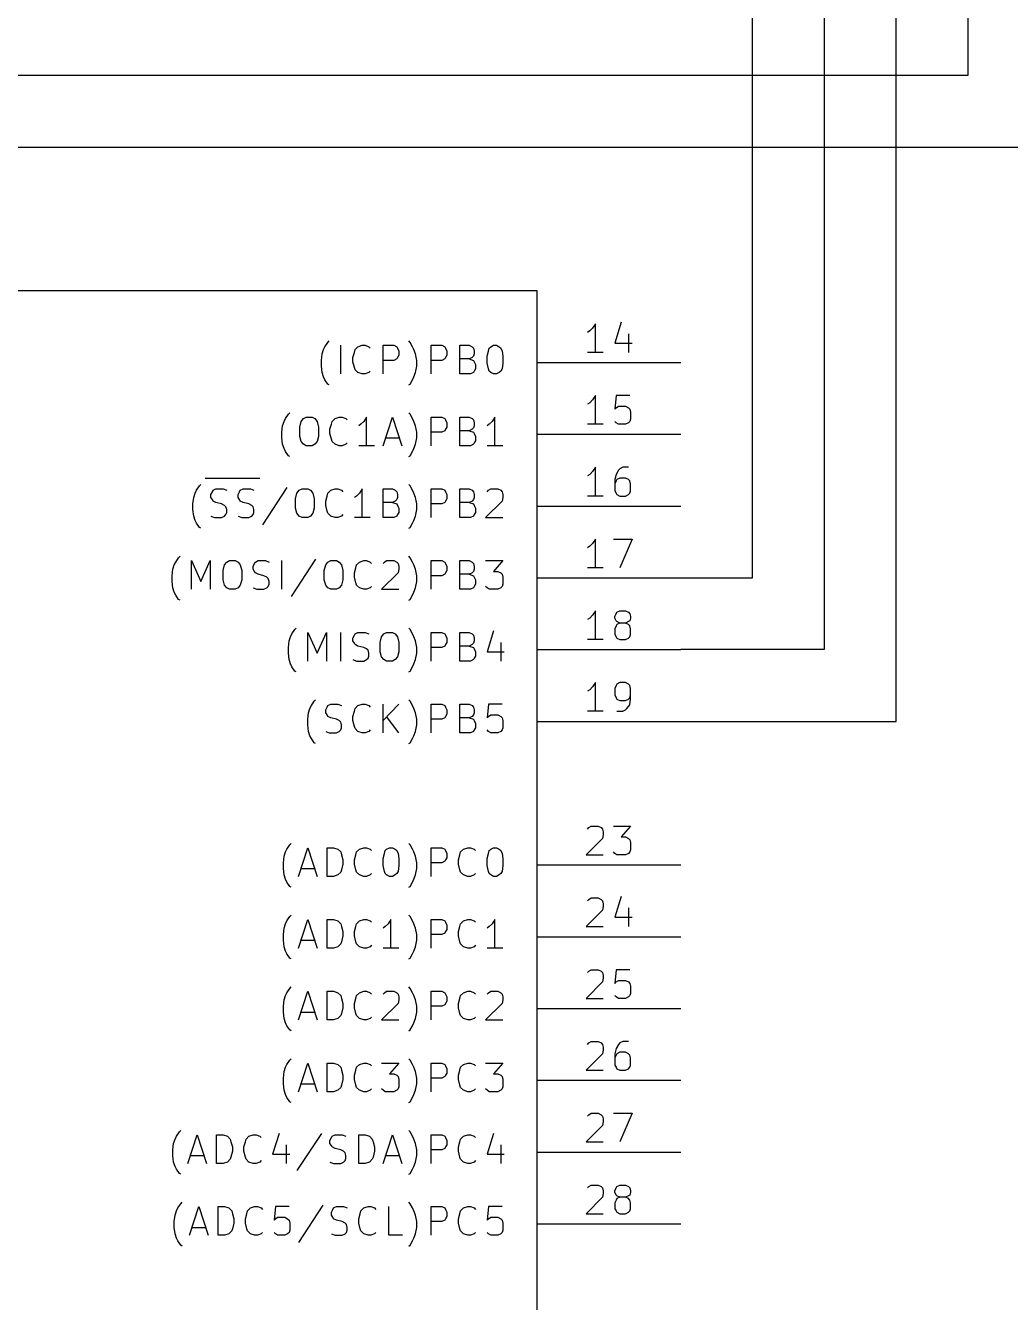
# Model space of a CAD drawing. Extents: x 4000 to 113000, y 4000 to 78670.
# Drawn here: x 26866 to 40596, y 22574 to 40365 of the extents above; entities that cross this region are included whole.
import ezdxf

# ---------------------------------------------------------------- set-up
doc = ezdxf.new("R2010")
doc.units = 0
for name, color, linetype in [('CYAN', 4, 'CONTINUOUS'), ('GREEN', 3, 'CONTINUOUS'), ('LIGHTYELLOW', 24, 'CONTINUOUS'), ('RED', 5, 'CONTINUOUS')]:
    doc.layers.add(name, color=color, linetype=linetype)

msp = doc.modelspace()

# ---------------------------------------------------------------- linework, layer by layer
at = {"layer": 'CYAN'}
for p, q in [((31040, 35890), (31080, 35950)), ((31080, 35950), (31100, 35970)), ((32230, 35950), (32210, 35970)), ((32260, 35890), (32230, 35950)), ((30990, 35700), (31000, 35790)), ((31000, 35790), (31020, 35850)), ((31020, 35850), (31040, 35890)), ((31260, 35510), (31260, 35910)), ((31430, 35740), (31450, 35810)), ((31450, 35810), (31460, 35850)), ((31460, 35850), (31500, 35890)), ((31500, 35890), (31560, 35910)), ((31560, 35910), (31600, 35910)), ((31600, 35910), (31650, 35890)), ((31650, 35890), (31670, 35870)), ((31850, 35510), (31850, 35910)), ((31850, 35910), (32000, 35910)), ((32000, 35910), (32040, 35890)), ((32040, 35890), (32050, 35870)), ((32050, 35870), (32070, 35830)), ((32070, 35770), (32050, 35740)), ((32070, 35830), (32070, 35770)), ((32280, 35850), (32260, 35890)), ((32300, 35790), (32280, 35850)), ((32320, 35700), (32300, 35790)), ((32520, 35510), (32520, 35910)), ((32520, 35910), (32670, 35910)), ((32670, 35910), (32710, 35890)), ((32710, 35890), (32720, 35870)), ((32720, 35870), (32740, 35830)), ((32740, 35770), (32720, 35740)), ((32740, 35830), (32740, 35770)), ((32920, 35510), (32920, 35910)), ((32920, 35910), (33050, 35910)), ((33050, 35910), (33090, 35890)), ((33090, 35890), (33110, 35870)), ((33110, 35870), (33120, 35830)), ((33120, 35790), (33110, 35760)), ((33120, 35830), (33120, 35790)), ((33300, 35760), (33320, 35830)), ((33320, 35830), (33330, 35870)), ((33330, 35870), (33350, 35890)), ((33350, 35890), (33390, 35910)), ((33390, 35910), (33430, 35910)), ((33430, 35910), (33470, 35890)), ((33470, 35890), (33490, 35870)), ((33490, 35870), (33510, 35830)), ((33510, 35830), (33520, 35760)), ((30990, 35620), (30990, 35700)), ((31000, 35530), (30990, 35620)), ((31430, 35680), (31430, 35740)), ((31450, 35600), (31430, 35680)), ((31460, 35570), (31450, 35600)), ((32000, 35700), (31850, 35700)), ((32040, 35720), (32000, 35700)), ((32050, 35740), (32040, 35720)), ((32300, 35530), (32320, 35620)), ((32320, 35620), (32320, 35700)), ((32670, 35700), (32520, 35700)), ((32710, 35720), (32670, 35700)), ((32720, 35740), (32710, 35720)), ((33050, 35720), (32920, 35720)), ((33090, 35740), (33050, 35720)), ((33050, 35720), (33110, 35700)), ((33110, 35760), (33090, 35740)), ((33110, 35700), (33120, 35680)), ((33120, 35680), (33140, 35640)), ((33140, 35640), (33140, 35580)), ((33300, 35660), (33300, 35760)), ((33320, 35580), (33300, 35660)), ((33520, 35660), (33510, 35580)), ((33520, 35760), (33520, 35660)), ((31020, 35470), (31000, 35530)), ((31040, 35430), (31020, 35470)), ((31080, 35370), (31040, 35430)), ((31500, 35530), (31460, 35570)), ((31560, 35510), (31500, 35530)), ((31600, 35510), (31560, 35510)), ((31650, 35530), (31600, 35510)), ((31670, 35550), (31650, 35530)), ((32230, 35370), (32260, 35430)), ((32260, 35430), (32280, 35470)), ((32280, 35470), (32300, 35530)), ((33070, 35510), (32920, 35510)), ((33110, 35530), (33070, 35510)), ((33120, 35550), (33110, 35530)), ((33140, 35580), (33120, 35550)), ((33330, 35550), (33320, 35580)), ((33350, 35530), (33330, 35550)), ((33390, 35510), (33350, 35530)), ((33430, 35510), (33390, 35510)), ((33470, 35530), (33430, 35510)), ((33490, 35550), (33470, 35530)), ((33510, 35580), (33490, 35550)), ((31100, 35360), (31080, 35370)), ((32210, 35360), (32230, 35370)), ((30470, 34850), (30490, 34890)), ((30490, 34890), (30530, 34950)), ((30530, 34950), (30550, 34970)), ((30710, 34850), (30740, 34890)), ((30740, 34890), (30780, 34910)), ((30780, 34910), (30860, 34910)), ((30860, 34910), (30900, 34890)), ((30900, 34890), (30930, 34850)), ((31140, 34850), (31180, 34890)), ((31180, 34890), (31240, 34910)), ((31240, 34910), (31280, 34910)), ((31280, 34910), (31330, 34890)), ((31330, 34890), (31350, 34870)), ((31620, 34910), (31580, 34850)), ((31620, 34510), (31620, 34910)), ((31850, 34510), (31980, 34910)), ((31980, 34910), (32110, 34510)), ((32230, 34950), (32210, 34970)), ((32260, 34890), (32230, 34950)), ((32280, 34850), (32260, 34890)), ((32520, 34510), (32520, 34910)), ((32520, 34910), (32670, 34910)), ((32670, 34910), (32710, 34890)), ((32710, 34890), (32720, 34870)), ((32920, 34510), (32920, 34910)), ((32920, 34910), (33050, 34910)), ((33050, 34910), (33090, 34890)), ((33090, 34890), (33110, 34870)), ((33410, 34910), (33370, 34850)), ((33410, 34510), (33410, 34910)), ((30440, 34700), (30450, 34790)), ((30440, 34620), (30440, 34700)), ((30450, 34790), (30470, 34850)), ((30690, 34770), (30710, 34850)), ((30690, 34640), (30690, 34770)), ((30930, 34850), (30950, 34770)), ((30950, 34770), (30950, 34640)), ((31110, 34740), (31130, 34810)), ((31110, 34680), (31110, 34740)), ((31130, 34810), (31140, 34850)), ((31540, 34810), (31510, 34790)), ((31580, 34850), (31540, 34810)), ((32300, 34790), (32280, 34850)), ((32320, 34700), (32300, 34790)), ((32320, 34620), (32320, 34700)), ((32670, 34700), (32520, 34700)), ((32710, 34720), (32670, 34700)), ((32720, 34740), (32710, 34720)), ((32720, 34870), (32740, 34830)), ((32740, 34770), (32720, 34740)), ((32740, 34830), (32740, 34770)), ((33050, 34720), (32920, 34720)), ((33090, 34740), (33050, 34720)), ((33050, 34720), (33110, 34700)), ((33110, 34760), (33090, 34740)), ((33110, 34870), (33120, 34830)), ((33120, 34790), (33110, 34760)), ((33110, 34700), (33120, 34680)), ((33120, 34830), (33120, 34790)), ((33330, 34810), (33300, 34790)), ((33370, 34850), (33330, 34810)), ((30450, 34530), (30440, 34620)), ((30470, 34470), (30450, 34530)), ((30710, 34570), (30690, 34640)), ((30740, 34530), (30710, 34570)), ((30780, 34510), (30740, 34530)), ((30900, 34530), (30860, 34510)), ((30930, 34570), (30900, 34530)), ((30950, 34640), (30930, 34570)), ((31130, 34600), (31110, 34680)), ((31140, 34570), (31130, 34600)), ((31180, 34530), (31140, 34570)), ((31240, 34510), (31180, 34530)), ((31330, 34530), (31280, 34510)), ((31350, 34550), (31330, 34530)), ((31890, 34620), (32080, 34620)), ((32280, 34470), (32300, 34530)), ((32300, 34530), (32320, 34620)), ((33110, 34530), (33070, 34510)), ((33120, 34550), (33110, 34530)), ((33120, 34680), (33140, 34640)), ((33140, 34580), (33120, 34550)), ((33140, 34640), (33140, 34580)), ((30490, 34430), (30470, 34470)), ((30530, 34370), (30490, 34430)), ((30550, 34360), (30530, 34370)), ((30860, 34510), (30780, 34510)), ((31280, 34510), (31240, 34510)), ((31730, 34510), (31510, 34510)), ((32210, 34360), (32230, 34370)), ((32230, 34370), (32260, 34430)), ((32260, 34430), (32280, 34470)), ((33070, 34510), (32920, 34510)), ((33520, 34510), (33300, 34510)), ((29370, 34060), (30130, 34060)), ((29210, 33790), (29230, 33850)), ((29230, 33850), (29250, 33890)), ((29250, 33890), (29290, 33950)), ((29290, 33950), (29310, 33970)), ((29450, 33830), (29470, 33870)), ((29450, 33790), (29450, 33830)), ((29470, 33870), (29480, 33890)), ((29480, 33890), (29520, 33910)), ((29520, 33910), (29620, 33910)), ((29620, 33910), (29670, 33890)), ((29830, 33830), (29850, 33870)), ((29830, 33790), (29830, 33830)), ((29850, 33870), (29860, 33890)), ((29860, 33890), (29900, 33910)), ((29900, 33910), (30000, 33910)), ((30000, 33910), (30050, 33890)), ((30510, 33930), (30170, 33410)), ((30630, 33770), (30650, 33850)), ((30650, 33850), (30680, 33890)), ((30680, 33890), (30720, 33910)), ((30720, 33910), (30800, 33910)), ((30800, 33910), (30840, 33890)), ((30840, 33890), (30870, 33850)), ((30870, 33850), (30890, 33770)), ((31050, 33740), (31070, 33810)), ((31070, 33810), (31080, 33850)), ((31080, 33850), (31120, 33890)), ((31120, 33890), (31180, 33910)), ((31180, 33910), (31220, 33910)), ((31220, 33910), (31270, 33890)), ((31270, 33890), (31290, 33870)), ((31480, 33810), (31450, 33790)), ((31520, 33850), (31480, 33810)), ((31560, 33910), (31520, 33850)), ((31560, 33510), (31560, 33910)), ((31850, 33510), (31850, 33910)), ((31850, 33910), (31980, 33910)), ((31980, 33910), (32020, 33890)), ((32020, 33890), (32040, 33870)), ((32040, 33870), (32050, 33830)), ((32050, 33830), (32050, 33790)), ((32230, 33950), (32210, 33970)), ((32260, 33890), (32230, 33950)), ((32280, 33850), (32260, 33890)), ((32300, 33790), (32280, 33850)), ((32520, 33510), (32520, 33910)), ((32520, 33910), (32670, 33910)), ((32670, 33910), (32710, 33890)), ((32710, 33890), (32720, 33870)), ((32720, 33870), (32740, 33830)), ((32740, 33830), (32740, 33770)), ((32920, 33510), (32920, 33910)), ((32920, 33910), (33050, 33910)), ((33050, 33910), (33090, 33890)), ((33090, 33890), (33110, 33870)), ((33110, 33870), (33120, 33830)), ((33120, 33830), (33120, 33790)), ((33300, 33870), (33320, 33890)), ((33320, 33890), (33350, 33910)), ((33350, 33910), (33450, 33910)), ((33450, 33910), (33490, 33890)), ((33490, 33890), (33510, 33870)), ((33510, 33870), (33520, 33830)), ((33520, 33830), (33520, 33790)), ((29200, 33700), (29210, 33790)), ((29200, 33620), (29200, 33700)), ((29470, 33760), (29450, 33790)), ((29480, 33740), (29470, 33760)), ((29520, 33720), (29480, 33740)), ((29600, 33700), (29520, 33720)), ((29640, 33680), (29600, 33700)), ((29660, 33660), (29640, 33680)), ((29670, 33620), (29660, 33660)), ((29850, 33760), (29830, 33790)), ((29860, 33740), (29850, 33760)), ((29900, 33720), (29860, 33740)), ((29980, 33700), (29900, 33720)), ((30020, 33680), (29980, 33700)), ((30040, 33660), (30020, 33680)), ((30050, 33620), (30040, 33660)), ((30630, 33640), (30630, 33770)), ((30650, 33570), (30630, 33640)), ((30890, 33640), (30870, 33570)), ((30890, 33770), (30890, 33640)), ((31050, 33680), (31050, 33740)), ((31070, 33600), (31050, 33680)), ((31980, 33720), (31850, 33720)), ((32020, 33740), (31980, 33720)), ((31980, 33720), (32040, 33700)), ((32040, 33760), (32020, 33740)), ((32050, 33790), (32040, 33760)), ((32040, 33700), (32050, 33680)), ((32050, 33680), (32070, 33640)), ((32070, 33640), (32070, 33580)), ((32320, 33700), (32300, 33790)), ((32320, 33620), (32320, 33700)), ((32670, 33700), (32520, 33700)), ((32710, 33720), (32670, 33700)), ((32720, 33740), (32710, 33720)), ((32740, 33770), (32720, 33740)), ((33050, 33720), (32920, 33720)), ((33090, 33740), (33050, 33720)), ((33050, 33720), (33110, 33700)), ((33110, 33760), (33090, 33740)), ((33120, 33790), (33110, 33760)), ((33110, 33700), (33120, 33680)), ((33120, 33680), (33140, 33640)), ((33140, 33640), (33140, 33580)), ((33510, 33740), (33280, 33510)), ((33520, 33790), (33510, 33740)), ((29210, 33530), (29200, 33620)), ((29230, 33470), (29210, 33530)), ((29250, 33430), (29230, 33470)), ((29450, 33530), (29500, 33510)), ((29500, 33510), (29600, 33510)), ((29600, 33510), (29640, 33530)), ((29640, 33530), (29660, 33550)), ((29660, 33550), (29670, 33580)), ((29670, 33580), (29670, 33620)), ((29830, 33530), (29880, 33510)), ((29880, 33510), (29980, 33510)), ((29980, 33510), (30020, 33530)), ((30020, 33530), (30040, 33550)), ((30040, 33550), (30050, 33580)), ((30050, 33580), (30050, 33620)), ((30680, 33530), (30650, 33570)), ((30720, 33510), (30680, 33530)), ((30800, 33510), (30720, 33510)), ((30840, 33530), (30800, 33510)), ((30870, 33570), (30840, 33530)), ((31080, 33570), (31070, 33600)), ((31120, 33530), (31080, 33570)), ((31180, 33510), (31120, 33530)), ((31220, 33510), (31180, 33510)), ((31270, 33530), (31220, 33510)), ((31290, 33550), (31270, 33530)), ((31670, 33510), (31450, 33510)), ((32000, 33510), (31850, 33510)), ((32040, 33530), (32000, 33510)), ((32050, 33550), (32040, 33530)), ((32070, 33580), (32050, 33550)), ((32260, 33430), (32280, 33470)), ((32280, 33470), (32300, 33530)), ((32300, 33530), (32320, 33620)), ((33070, 33510), (32920, 33510)), ((33110, 33530), (33070, 33510)), ((33120, 33550), (33110, 33530)), ((33140, 33580), (33120, 33550)), ((33280, 33510), (33520, 33510)), ((29290, 33370), (29250, 33430)), ((29310, 33360), (29290, 33370)), ((32210, 33360), (32230, 33370)), ((32230, 33370), (32260, 33430)), ((28960, 32890), (29000, 32950)), ((29000, 32950), (29020, 32970)), ((30910, 32930), (30570, 32410)), ((32230, 32950), (32210, 32970)), ((32260, 32890), (32230, 32950)), ((28910, 32700), (28920, 32790)), ((28920, 32790), (28940, 32850)), ((28940, 32850), (28960, 32890)), ((29180, 32510), (29180, 32910)), ((29180, 32910), (29310, 32620)), ((29310, 32620), (29440, 32910)), ((29440, 32910), (29440, 32510)), ((29620, 32770), (29640, 32850)), ((29620, 32640), (29620, 32770)), ((29640, 32850), (29670, 32890)), ((29670, 32890), (29710, 32910)), ((29710, 32910), (29790, 32910)), ((29790, 32910), (29830, 32890)), ((29830, 32890), (29860, 32850)), ((29860, 32850), (29880, 32770)), ((29880, 32770), (29880, 32640)), ((30040, 32830), (30060, 32870)), ((30040, 32790), (30040, 32830)), ((30060, 32760), (30040, 32790)), ((30060, 32870), (30070, 32890)), ((30070, 32740), (30060, 32760)), ((30070, 32890), (30110, 32910)), ((30110, 32720), (30070, 32740)), ((30110, 32910), (30210, 32910)), ((30210, 32910), (30260, 32890)), ((30440, 32510), (30440, 32910)), ((31030, 32770), (31050, 32850)), ((31030, 32640), (31030, 32770)), ((31050, 32850), (31080, 32890)), ((31080, 32890), (31120, 32910)), ((31120, 32910), (31200, 32910)), ((31200, 32910), (31240, 32890)), ((31240, 32890), (31270, 32850)), ((31270, 32850), (31290, 32770)), ((31290, 32770), (31290, 32640)), ((31450, 32740), (31470, 32810)), ((31450, 32680), (31450, 32740)), ((31470, 32810), (31480, 32850)), ((31480, 32850), (31520, 32890)), ((31520, 32890), (31580, 32910)), ((31580, 32910), (31620, 32910)), ((31620, 32910), (31670, 32890)), ((31670, 32890), (31690, 32870)), ((32060, 32740), (31830, 32510)), ((31850, 32870), (31870, 32890)), ((31870, 32890), (31900, 32910)), ((31900, 32910), (32000, 32910)), ((32000, 32910), (32040, 32890)), ((32040, 32890), (32060, 32870)), ((32060, 32870), (32070, 32830)), ((32070, 32790), (32060, 32740)), ((32070, 32830), (32070, 32790)), ((32280, 32850), (32260, 32890)), ((32300, 32790), (32280, 32850)), ((32320, 32700), (32300, 32790)), ((32520, 32510), (32520, 32910)), ((32520, 32910), (32670, 32910)), ((32670, 32910), (32710, 32890)), ((32710, 32890), (32720, 32870)), ((32720, 32740), (32710, 32720)), ((32720, 32870), (32740, 32830)), ((32740, 32770), (32720, 32740)), ((32740, 32830), (32740, 32770)), ((32920, 32510), (32920, 32910)), ((32920, 32910), (33050, 32910)), ((33050, 32910), (33090, 32890)), ((33090, 32740), (33050, 32720)), ((33090, 32890), (33110, 32870)), ((33110, 32760), (33090, 32740)), ((33110, 32870), (33120, 32830)), ((33120, 32790), (33110, 32760)), ((33120, 32830), (33120, 32790)), ((33280, 32910), (33520, 32910)), ((33520, 32910), (33390, 32760)), ((33390, 32760), (33450, 32760)), ((33450, 32760), (33490, 32740)), ((33490, 32740), (33510, 32720)), ((28910, 32620), (28910, 32700)), ((28920, 32530), (28910, 32620)), ((29640, 32570), (29620, 32640)), ((29670, 32530), (29640, 32570)), ((29860, 32570), (29830, 32530)), ((29880, 32640), (29860, 32570)), ((30190, 32700), (30110, 32720)), ((30230, 32680), (30190, 32700)), ((30250, 32660), (30230, 32680)), ((30260, 32620), (30250, 32660)), ((30250, 32550), (30260, 32580)), ((30260, 32580), (30260, 32620)), ((31050, 32570), (31030, 32640)), ((31080, 32530), (31050, 32570)), ((31270, 32570), (31240, 32530)), ((31290, 32640), (31270, 32570)), ((31470, 32600), (31450, 32680)), ((31480, 32570), (31470, 32600)), ((31520, 32530), (31480, 32570)), ((32300, 32530), (32320, 32620)), ((32320, 32620), (32320, 32700)), ((32670, 32700), (32520, 32700)), ((32710, 32720), (32670, 32700)), ((33050, 32720), (32920, 32720)), ((33050, 32720), (33110, 32700)), ((33110, 32700), (33120, 32680)), ((33120, 32680), (33140, 32640)), ((33140, 32580), (33120, 32550)), ((33140, 32640), (33140, 32580)), ((33510, 32720), (33520, 32680)), ((33520, 32580), (33510, 32550)), ((33520, 32680), (33520, 32580)), ((28940, 32470), (28920, 32530)), ((28960, 32430), (28940, 32470)), ((29000, 32370), (28960, 32430)), ((29710, 32510), (29670, 32530)), ((29790, 32510), (29710, 32510)), ((29830, 32530), (29790, 32510)), ((30040, 32530), (30090, 32510)), ((30090, 32510), (30190, 32510)), ((30190, 32510), (30230, 32530)), ((30230, 32530), (30250, 32550)), ((31120, 32510), (31080, 32530)), ((31200, 32510), (31120, 32510)), ((31240, 32530), (31200, 32510)), ((31580, 32510), (31520, 32530)), ((31620, 32510), (31580, 32510)), ((31670, 32530), (31620, 32510)), ((31690, 32550), (31670, 32530)), ((31830, 32510), (32070, 32510)), ((32230, 32370), (32260, 32430)), ((32260, 32430), (32280, 32470)), ((32280, 32470), (32300, 32530)), ((33070, 32510), (32920, 32510)), ((33110, 32530), (33070, 32510)), ((33120, 32550), (33110, 32530)), ((33300, 32530), (33280, 32550)), ((33330, 32510), (33300, 32530)), ((33450, 32510), (33330, 32510)), ((33490, 32530), (33450, 32510)), ((33510, 32550), (33490, 32530)), ((29020, 32360), (29000, 32370)), ((32210, 32360), (32230, 32370)), ((30540, 31790), (30560, 31850)), ((30560, 31850), (30580, 31890)), ((30580, 31890), (30620, 31950)), ((30620, 31950), (30640, 31970)), ((30800, 31510), (30800, 31910)), ((30800, 31910), (30930, 31620)), ((30930, 31620), (31060, 31910)), ((31060, 31910), (31060, 31510)), ((31260, 31510), (31260, 31910)), ((31430, 31830), (31450, 31870)), ((31450, 31870), (31460, 31890)), ((31460, 31890), (31500, 31910)), ((31500, 31910), (31600, 31910)), ((31600, 31910), (31650, 31890)), ((31810, 31770), (31830, 31850)), ((31830, 31850), (31860, 31890)), ((31860, 31890), (31900, 31910)), ((31900, 31910), (31980, 31910)), ((31980, 31910), (32020, 31890)), ((32020, 31890), (32050, 31850)), ((32050, 31850), (32070, 31770)), ((32230, 31950), (32210, 31970)), ((32260, 31890), (32230, 31950)), ((32280, 31850), (32260, 31890)), ((32300, 31790), (32280, 31850)), ((32520, 31510), (32520, 31910)), ((32520, 31910), (32670, 31910)), ((32670, 31910), (32710, 31890)), ((32710, 31890), (32720, 31870)), ((32720, 31870), (32740, 31830)), ((32920, 31510), (32920, 31910)), ((32920, 31910), (33050, 31910)), ((33050, 31910), (33090, 31890)), ((33090, 31890), (33110, 31870)), ((33110, 31870), (33120, 31830)), ((33390, 31930), (33300, 31640)), ((30530, 31700), (30540, 31790)), ((30530, 31620), (30530, 31700)), ((31430, 31790), (31430, 31830)), ((31450, 31760), (31430, 31790)), ((31460, 31740), (31450, 31760)), ((31500, 31720), (31460, 31740)), ((31580, 31700), (31500, 31720)), ((31620, 31680), (31580, 31700)), ((31640, 31660), (31620, 31680)), ((31810, 31640), (31810, 31770)), ((32070, 31770), (32070, 31640)), ((32320, 31700), (32300, 31790)), ((32320, 31620), (32320, 31700)), ((32670, 31700), (32520, 31700)), ((32710, 31720), (32670, 31700)), ((32720, 31740), (32710, 31720)), ((32740, 31770), (32720, 31740)), ((32740, 31830), (32740, 31770)), ((33050, 31720), (32920, 31720)), ((33090, 31740), (33050, 31720)), ((33050, 31720), (33110, 31700)), ((33110, 31760), (33090, 31740)), ((33120, 31790), (33110, 31760)), ((33110, 31700), (33120, 31680)), ((33120, 31830), (33120, 31790)), ((33120, 31680), (33140, 31640)), ((33490, 31770), (33490, 31510)), ((30540, 31530), (30530, 31620)), ((30560, 31470), (30540, 31530)), ((31430, 31530), (31480, 31510)), ((31480, 31510), (31580, 31510)), ((31580, 31510), (31620, 31530)), ((31620, 31530), (31640, 31550)), ((31650, 31620), (31640, 31660)), ((31640, 31550), (31650, 31580)), ((31650, 31580), (31650, 31620)), ((31830, 31570), (31810, 31640)), ((31860, 31530), (31830, 31570)), ((31900, 31510), (31860, 31530)), ((31980, 31510), (31900, 31510)), ((32020, 31530), (31980, 31510)), ((32050, 31570), (32020, 31530)), ((32070, 31640), (32050, 31570)), ((32280, 31470), (32300, 31530)), ((32300, 31530), (32320, 31620)), ((33070, 31510), (32920, 31510)), ((33110, 31530), (33070, 31510)), ((33120, 31550), (33110, 31530)), ((33140, 31580), (33120, 31550)), ((33140, 31640), (33140, 31580)), ((33300, 31640), (33540, 31640)), ((30580, 31430), (30560, 31470)), ((30620, 31370), (30580, 31430)), ((30640, 31360), (30620, 31370)), ((32210, 31360), (32230, 31370)), ((32230, 31370), (32260, 31430)), ((32260, 31430), (32280, 31470)), ((30890, 30950), (30910, 30970)), ((32230, 30950), (32210, 30970)), ((30800, 30700), (30810, 30790)), ((30810, 30790), (30830, 30850)), ((30830, 30850), (30850, 30890)), ((30850, 30890), (30890, 30950)), ((31050, 30830), (31070, 30870)), ((31050, 30790), (31050, 30830)), ((31070, 30760), (31050, 30790)), ((31070, 30870), (31080, 30890)), ((31080, 30890), (31120, 30910)), ((31120, 30910), (31220, 30910)), ((31220, 30910), (31270, 30890)), ((31430, 30740), (31450, 30810)), ((31450, 30810), (31460, 30850)), ((31460, 30850), (31500, 30890)), ((31500, 30890), (31560, 30910)), ((31560, 30910), (31600, 30910)), ((31600, 30910), (31650, 30890)), ((31650, 30890), (31670, 30870)), ((31850, 30510), (31850, 30910)), ((32070, 30910), (31850, 30680)), ((32260, 30890), (32230, 30950)), ((32280, 30850), (32260, 30890)), ((32300, 30790), (32280, 30850)), ((32320, 30700), (32300, 30790)), ((32520, 30510), (32520, 30910)), ((32520, 30910), (32670, 30910)), ((32670, 30910), (32710, 30890)), ((32710, 30890), (32720, 30870)), ((32720, 30870), (32740, 30830)), ((32740, 30830), (32740, 30770)), ((32920, 30510), (32920, 30910)), ((32920, 30910), (33050, 30910)), ((33050, 30910), (33090, 30890)), ((33090, 30890), (33110, 30870)), ((33110, 30870), (33120, 30830)), ((33120, 30790), (33110, 30760)), ((33120, 30830), (33120, 30790)), ((33320, 30910), (33300, 30720)), ((33510, 30910), (33320, 30910)), ((30800, 30620), (30800, 30700)), ((30810, 30530), (30800, 30620)), ((31080, 30740), (31070, 30760)), ((31120, 30720), (31080, 30740)), ((31200, 30700), (31120, 30720)), ((31240, 30680), (31200, 30700)), ((31260, 30660), (31240, 30680)), ((31270, 30620), (31260, 30660)), ((31270, 30580), (31270, 30620)), ((31430, 30680), (31430, 30740)), ((31450, 30600), (31430, 30680)), ((32070, 30510), (31900, 30740)), ((32300, 30530), (32320, 30620)), ((32320, 30620), (32320, 30700)), ((32670, 30700), (32520, 30700)), ((32710, 30720), (32670, 30700)), ((32720, 30740), (32710, 30720)), ((32740, 30770), (32720, 30740)), ((33050, 30720), (32920, 30720)), ((33090, 30740), (33050, 30720)), ((33050, 30720), (33110, 30700)), ((33110, 30760), (33090, 30740)), ((33110, 30700), (33120, 30680)), ((33120, 30680), (33140, 30640)), ((33140, 30640), (33140, 30580)), ((33300, 30720), (33320, 30740)), ((33320, 30740), (33350, 30760)), ((33350, 30760), (33450, 30760)), ((33450, 30760), (33490, 30740)), ((33490, 30740), (33510, 30720)), ((33510, 30720), (33520, 30680)), ((33520, 30680), (33520, 30580)), ((30830, 30470), (30810, 30530)), ((30850, 30430), (30830, 30470)), ((30890, 30370), (30850, 30430)), ((31050, 30530), (31100, 30510)), ((31100, 30510), (31200, 30510)), ((31200, 30510), (31240, 30530)), ((31240, 30530), (31260, 30550)), ((31260, 30550), (31270, 30580)), ((31460, 30570), (31450, 30600)), ((31500, 30530), (31460, 30570)), ((31560, 30510), (31500, 30530)), ((31600, 30510), (31560, 30510)), ((31650, 30530), (31600, 30510)), ((31670, 30550), (31650, 30530)), ((32230, 30370), (32260, 30430)), ((32260, 30430), (32280, 30470)), ((32280, 30470), (32300, 30530)), ((33070, 30510), (32920, 30510)), ((33110, 30530), (33070, 30510)), ((33120, 30550), (33110, 30530)), ((33140, 30580), (33120, 30550)), ((33320, 30530), (33300, 30550)), ((33350, 30510), (33320, 30530)), ((33450, 30510), (33350, 30510)), ((33490, 30530), (33450, 30510)), ((33510, 30550), (33490, 30530)), ((33520, 30580), (33510, 30550)), ((30910, 30360), (30890, 30370)), ((32210, 30360), (32230, 30370)), ((30470, 28790), (30490, 28850)), ((30490, 28850), (30510, 28890)), ((30510, 28890), (30550, 28950)), ((30550, 28950), (30570, 28970)), ((30670, 28510), (30800, 28910)), ((30800, 28910), (30930, 28510)), ((31070, 28510), (31070, 28910)), ((31070, 28910), (31160, 28910)), ((31160, 28910), (31220, 28890)), ((31220, 28890), (31260, 28850)), ((31260, 28850), (31270, 28810)), ((31470, 28810), (31480, 28850)), ((31480, 28850), (31520, 28890)), ((31520, 28890), (31580, 28910)), ((31580, 28910), (31620, 28910)), ((31620, 28910), (31670, 28890)), ((31670, 28890), (31690, 28870)), ((31850, 28760), (31870, 28830)), ((31870, 28830), (31880, 28870)), ((31880, 28870), (31900, 28890)), ((31900, 28890), (31940, 28910)), ((31940, 28910), (31980, 28910)), ((31980, 28910), (32020, 28890)), ((32020, 28890), (32040, 28870)), ((32040, 28870), (32060, 28830)), ((32060, 28830), (32070, 28760)), ((32230, 28950), (32210, 28970)), ((32260, 28890), (32230, 28950)), ((32280, 28850), (32260, 28890)), ((32300, 28790), (32280, 28850)), ((32520, 28510), (32520, 28910)), ((32520, 28910), (32670, 28910)), ((32670, 28910), (32710, 28890)), ((32710, 28890), (32720, 28870)), ((32720, 28870), (32740, 28830)), ((32740, 28830), (32740, 28770)), ((32920, 28810), (32930, 28850)), ((32930, 28850), (32970, 28890)), ((32970, 28890), (33030, 28910)), ((33030, 28910), (33070, 28910)), ((33070, 28910), (33120, 28890)), ((33120, 28890), (33140, 28870)), ((33300, 28760), (33320, 28830)), ((33320, 28830), (33330, 28870)), ((33330, 28870), (33350, 28890)), ((33350, 28890), (33390, 28910)), ((33390, 28910), (33430, 28910)), ((33430, 28910), (33470, 28890)), ((33470, 28890), (33490, 28870)), ((33490, 28870), (33510, 28830)), ((33510, 28830), (33520, 28760)), ((30460, 28700), (30470, 28790)), ((30460, 28620), (30460, 28700)), ((31270, 28810), (31290, 28740)), ((31290, 28680), (31270, 28600)), ((31290, 28740), (31290, 28680)), ((31450, 28740), (31470, 28810)), ((31450, 28680), (31450, 28740)), ((31470, 28600), (31450, 28680)), ((31850, 28660), (31850, 28760)), ((31870, 28580), (31850, 28660)), ((32070, 28660), (32060, 28580)), ((32070, 28760), (32070, 28660)), ((32320, 28700), (32300, 28790)), ((32320, 28620), (32320, 28700)), ((32670, 28700), (32520, 28700)), ((32710, 28720), (32670, 28700)), ((32720, 28740), (32710, 28720)), ((32740, 28770), (32720, 28740)), ((32900, 28740), (32920, 28810)), ((32900, 28680), (32900, 28740)), ((32920, 28600), (32900, 28680)), ((33300, 28660), (33300, 28760)), ((33320, 28580), (33300, 28660)), ((33520, 28660), (33510, 28580)), ((33520, 28760), (33520, 28660)), ((30470, 28530), (30460, 28620)), ((30490, 28470), (30470, 28530)), ((30510, 28430), (30490, 28470)), ((30710, 28620), (30900, 28620)), ((31160, 28510), (31070, 28510)), ((31220, 28530), (31160, 28510)), ((31260, 28570), (31220, 28530)), ((31270, 28600), (31260, 28570)), ((31480, 28570), (31470, 28600)), ((31520, 28530), (31480, 28570)), ((31580, 28510), (31520, 28530)), ((31620, 28510), (31580, 28510)), ((31670, 28530), (31620, 28510)), ((31690, 28550), (31670, 28530)), ((31880, 28550), (31870, 28580)), ((31900, 28530), (31880, 28550)), ((31940, 28510), (31900, 28530)), ((31980, 28510), (31940, 28510)), ((32020, 28530), (31980, 28510)), ((32040, 28550), (32020, 28530)), ((32060, 28580), (32040, 28550)), ((32260, 28430), (32280, 28470)), ((32280, 28470), (32300, 28530)), ((32300, 28530), (32320, 28620)), ((32930, 28570), (32920, 28600)), ((32970, 28530), (32930, 28570)), ((33030, 28510), (32970, 28530)), ((33070, 28510), (33030, 28510)), ((33120, 28530), (33070, 28510)), ((33140, 28550), (33120, 28530)), ((33330, 28550), (33320, 28580)), ((33350, 28530), (33330, 28550)), ((33390, 28510), (33350, 28530)), ((33430, 28510), (33390, 28510)), ((33470, 28530), (33430, 28510)), ((33490, 28550), (33470, 28530)), ((33510, 28580), (33490, 28550)), ((30550, 28370), (30510, 28430)), ((30570, 28360), (30550, 28370)), ((32210, 28360), (32230, 28370)), ((32230, 28370), (32260, 28430)), ((30510, 27890), (30550, 27950)), ((30550, 27950), (30570, 27970)), ((32230, 27950), (32210, 27970)), ((32260, 27890), (32230, 27950)), ((30460, 27700), (30470, 27790)), ((30470, 27790), (30490, 27850)), ((30490, 27850), (30510, 27890)), ((30670, 27510), (30800, 27910)), ((30800, 27910), (30930, 27510)), ((31070, 27510), (31070, 27910)), ((31070, 27910), (31160, 27910)), ((31160, 27910), (31220, 27890)), ((31220, 27890), (31260, 27850)), ((31260, 27850), (31270, 27810)), ((31270, 27810), (31290, 27740)), ((31450, 27740), (31470, 27810)), ((31470, 27810), (31480, 27850)), ((31480, 27850), (31520, 27890)), ((31520, 27890), (31580, 27910)), ((31580, 27910), (31620, 27910)), ((31620, 27910), (31670, 27890)), ((31670, 27890), (31690, 27870)), ((31880, 27810), (31850, 27790)), ((31920, 27850), (31880, 27810)), ((31960, 27910), (31920, 27850)), ((31960, 27510), (31960, 27910)), ((32280, 27850), (32260, 27890)), ((32300, 27790), (32280, 27850)), ((32320, 27700), (32300, 27790)), ((32520, 27510), (32520, 27910)), ((32520, 27910), (32670, 27910)), ((32670, 27910), (32710, 27890)), ((32710, 27890), (32720, 27870)), ((32720, 27870), (32740, 27830)), ((32740, 27770), (32720, 27740)), ((32740, 27830), (32740, 27770)), ((32900, 27740), (32920, 27810)), ((32920, 27810), (32930, 27850)), ((32930, 27850), (32970, 27890)), ((32970, 27890), (33030, 27910)), ((33030, 27910), (33070, 27910)), ((33070, 27910), (33120, 27890)), ((33120, 27890), (33140, 27870)), ((33330, 27810), (33300, 27790)), ((33370, 27850), (33330, 27810)), ((33410, 27910), (33370, 27850)), ((33410, 27510), (33410, 27910)), ((30460, 27620), (30460, 27700)), ((30470, 27530), (30460, 27620)), ((30710, 27620), (30900, 27620)), ((31270, 27600), (31260, 27570)), ((31290, 27680), (31270, 27600)), ((31290, 27740), (31290, 27680)), ((31450, 27680), (31450, 27740)), ((31470, 27600), (31450, 27680)), ((31480, 27570), (31470, 27600)), ((32300, 27530), (32320, 27620)), ((32320, 27620), (32320, 27700)), ((32670, 27700), (32520, 27700)), ((32710, 27720), (32670, 27700)), ((32720, 27740), (32710, 27720)), ((32900, 27680), (32900, 27740)), ((32920, 27600), (32900, 27680)), ((32930, 27570), (32920, 27600)), ((30490, 27470), (30470, 27530)), ((30510, 27430), (30490, 27470)), ((30550, 27370), (30510, 27430)), ((31160, 27510), (31070, 27510)), ((31220, 27530), (31160, 27510)), ((31260, 27570), (31220, 27530)), ((31520, 27530), (31480, 27570)), ((31580, 27510), (31520, 27530)), ((31620, 27510), (31580, 27510)), ((31670, 27530), (31620, 27510)), ((31690, 27550), (31670, 27530)), ((32070, 27510), (31850, 27510)), ((32230, 27370), (32260, 27430)), ((32260, 27430), (32280, 27470)), ((32280, 27470), (32300, 27530)), ((32970, 27530), (32930, 27570)), ((33030, 27510), (32970, 27530)), ((33070, 27510), (33030, 27510)), ((33120, 27530), (33070, 27510)), ((33140, 27550), (33120, 27530)), ((33520, 27510), (33300, 27510)), ((30570, 27360), (30550, 27370)), ((32210, 27360), (32230, 27370)), ((30490, 26850), (30510, 26890)), ((30510, 26890), (30550, 26950)), ((30550, 26950), (30570, 26970)), ((30670, 26510), (30800, 26910)), ((30800, 26910), (30930, 26510)), ((31070, 26510), (31070, 26910)), ((31070, 26910), (31160, 26910)), ((31160, 26910), (31220, 26890)), ((31220, 26890), (31260, 26850)), ((31480, 26850), (31520, 26890)), ((31520, 26890), (31580, 26910)), ((31580, 26910), (31620, 26910)), ((31620, 26910), (31670, 26890)), ((31670, 26890), (31690, 26870)), ((31850, 26870), (31870, 26890)), ((31870, 26890), (31900, 26910)), ((31900, 26910), (32000, 26910)), ((32000, 26910), (32040, 26890)), ((32040, 26890), (32060, 26870)), ((32060, 26870), (32070, 26830)), ((32230, 26950), (32210, 26970)), ((32260, 26890), (32230, 26950)), ((32280, 26850), (32260, 26890)), ((32520, 26510), (32520, 26910)), ((32520, 26910), (32670, 26910)), ((32670, 26910), (32710, 26890)), ((32710, 26890), (32720, 26870)), ((32720, 26870), (32740, 26830)), ((32930, 26850), (32970, 26890)), ((32970, 26890), (33030, 26910)), ((33030, 26910), (33070, 26910)), ((33070, 26910), (33120, 26890)), ((33120, 26890), (33140, 26870)), ((33300, 26870), (33320, 26890)), ((33320, 26890), (33350, 26910)), ((33350, 26910), (33450, 26910)), ((33450, 26910), (33490, 26890)), ((33490, 26890), (33510, 26870)), ((33510, 26870), (33520, 26830)), ((30460, 26700), (30470, 26790)), ((30460, 26620), (30460, 26700)), ((30470, 26790), (30490, 26850)), ((31260, 26850), (31270, 26810)), ((31270, 26810), (31290, 26740)), ((31290, 26740), (31290, 26680)), ((31450, 26740), (31470, 26810)), ((31450, 26680), (31450, 26740)), ((31470, 26810), (31480, 26850)), ((32060, 26740), (31830, 26510)), ((32070, 26790), (32060, 26740)), ((32070, 26830), (32070, 26790)), ((32300, 26790), (32280, 26850)), ((32320, 26700), (32300, 26790)), ((32320, 26620), (32320, 26700)), ((32670, 26700), (32520, 26700)), ((32710, 26720), (32670, 26700)), ((32720, 26740), (32710, 26720)), ((32740, 26770), (32720, 26740)), ((32740, 26830), (32740, 26770)), ((32900, 26740), (32920, 26810)), ((32900, 26680), (32900, 26740)), ((32920, 26810), (32930, 26850)), ((33510, 26740), (33280, 26510)), ((33520, 26790), (33510, 26740)), ((33520, 26830), (33520, 26790)), ((30470, 26530), (30460, 26620)), ((30490, 26470), (30470, 26530)), ((30710, 26620), (30900, 26620)), ((31160, 26510), (31070, 26510)), ((31220, 26530), (31160, 26510)), ((31260, 26570), (31220, 26530)), ((31270, 26600), (31260, 26570)), ((31290, 26680), (31270, 26600)), ((31470, 26600), (31450, 26680)), ((31480, 26570), (31470, 26600)), ((31520, 26530), (31480, 26570)), ((31580, 26510), (31520, 26530)), ((31620, 26510), (31580, 26510)), ((31670, 26530), (31620, 26510)), ((31690, 26550), (31670, 26530)), ((31830, 26510), (32070, 26510)), ((32280, 26470), (32300, 26530)), ((32300, 26530), (32320, 26620)), ((32920, 26600), (32900, 26680)), ((32930, 26570), (32920, 26600)), ((32970, 26530), (32930, 26570)), ((33030, 26510), (32970, 26530)), ((33070, 26510), (33030, 26510)), ((33120, 26530), (33070, 26510)), ((33140, 26550), (33120, 26530)), ((33280, 26510), (33520, 26510)), ((30510, 26430), (30490, 26470)), ((30550, 26370), (30510, 26430)), ((30570, 26360), (30550, 26370)), ((32210, 26360), (32230, 26370)), ((32230, 26370), (32260, 26430)), ((32260, 26430), (32280, 26470)), ((30470, 25790), (30490, 25850)), ((30490, 25850), (30510, 25890)), ((30510, 25890), (30550, 25950)), ((30550, 25950), (30570, 25970)), ((30670, 25510), (30800, 25910)), ((30800, 25910), (30930, 25510)), ((31070, 25510), (31070, 25910)), ((31070, 25910), (31160, 25910)), ((31160, 25910), (31220, 25890)), ((31220, 25890), (31260, 25850)), ((31260, 25850), (31270, 25810)), ((31270, 25810), (31290, 25740)), ((31450, 25740), (31470, 25810)), ((31470, 25810), (31480, 25850)), ((31480, 25850), (31520, 25890)), ((31520, 25890), (31580, 25910)), ((31580, 25910), (31620, 25910)), ((31620, 25910), (31670, 25890)), ((31670, 25890), (31690, 25870)), ((31830, 25910), (32070, 25910)), ((32070, 25910), (31940, 25760)), ((32230, 25950), (32210, 25970)), ((32260, 25890), (32230, 25950)), ((32280, 25850), (32260, 25890)), ((32300, 25790), (32280, 25850)), ((32520, 25510), (32520, 25910)), ((32520, 25910), (32670, 25910)), ((32670, 25910), (32710, 25890)), ((32710, 25890), (32720, 25870)), ((32720, 25870), (32740, 25830)), ((32740, 25830), (32740, 25770)), ((32900, 25740), (32920, 25810)), ((32920, 25810), (32930, 25850)), ((32930, 25850), (32970, 25890)), ((32970, 25890), (33030, 25910)), ((33030, 25910), (33070, 25910)), ((33070, 25910), (33120, 25890)), ((33120, 25890), (33140, 25870)), ((33280, 25910), (33520, 25910)), ((33520, 25910), (33390, 25760)), ((30460, 25700), (30470, 25790)), ((30460, 25620), (30460, 25700)), ((30470, 25530), (30460, 25620)), ((30710, 25620), (30900, 25620)), ((31290, 25680), (31270, 25600)), ((31290, 25740), (31290, 25680)), ((31450, 25680), (31450, 25740)), ((31470, 25600), (31450, 25680)), ((31940, 25760), (32000, 25760)), ((32000, 25760), (32040, 25740)), ((32040, 25740), (32060, 25720)), ((32060, 25720), (32070, 25680)), ((32070, 25680), (32070, 25580)), ((32320, 25700), (32300, 25790)), ((32300, 25530), (32320, 25620)), ((32320, 25620), (32320, 25700)), ((32670, 25700), (32520, 25700)), ((32710, 25720), (32670, 25700)), ((32720, 25740), (32710, 25720)), ((32740, 25770), (32720, 25740)), ((32900, 25680), (32900, 25740)), ((32920, 25600), (32900, 25680)), ((33390, 25760), (33450, 25760)), ((33450, 25760), (33490, 25740)), ((33490, 25740), (33510, 25720)), ((33510, 25720), (33520, 25680)), ((33520, 25680), (33520, 25580)), ((30490, 25470), (30470, 25530)), ((30510, 25430), (30490, 25470)), ((31160, 25510), (31070, 25510)), ((31220, 25530), (31160, 25510)), ((31260, 25570), (31220, 25530)), ((31270, 25600), (31260, 25570)), ((31480, 25570), (31470, 25600)), ((31520, 25530), (31480, 25570)), ((31580, 25510), (31520, 25530)), ((31620, 25510), (31580, 25510)), ((31670, 25530), (31620, 25510)), ((31690, 25550), (31670, 25530)), ((31850, 25530), (31830, 25550)), ((31880, 25510), (31850, 25530)), ((32000, 25510), (31880, 25510)), ((32040, 25530), (32000, 25510)), ((32060, 25550), (32040, 25530)), ((32070, 25580), (32060, 25550)), ((32260, 25430), (32280, 25470)), ((32280, 25470), (32300, 25530)), ((32930, 25570), (32920, 25600)), ((32970, 25530), (32930, 25570)), ((33030, 25510), (32970, 25530)), ((33070, 25510), (33030, 25510)), ((33120, 25530), (33070, 25510)), ((33140, 25550), (33120, 25530)), ((33300, 25530), (33280, 25550)), ((33330, 25510), (33300, 25530)), ((33450, 25510), (33330, 25510)), ((33490, 25530), (33450, 25510)), ((33510, 25550), (33490, 25530)), ((33520, 25580), (33510, 25550)), ((30550, 25370), (30510, 25430)), ((30570, 25360), (30550, 25370)), ((32210, 25360), (32230, 25370)), ((32230, 25370), (32260, 25430)), ((28970, 24890), (29010, 24950)), ((29010, 24950), (29030, 24970)), ((29130, 24510), (29260, 24910)), ((29260, 24910), (29390, 24510)), ((29530, 24510), (29530, 24910)), ((29530, 24910), (29620, 24910)), ((29620, 24910), (29680, 24890)), ((29980, 24890), (30040, 24910)), ((30040, 24910), (30080, 24910)), ((30080, 24910), (30130, 24890)), ((30400, 24930), (30310, 24640)), ((30990, 24930), (30650, 24410)), ((31140, 24890), (31180, 24910)), ((31180, 24910), (31280, 24910)), ((31280, 24910), (31330, 24890)), ((31510, 24510), (31510, 24910)), ((31510, 24910), (31600, 24910)), ((31600, 24910), (31660, 24890)), ((31850, 24510), (31980, 24910)), ((31980, 24910), (32110, 24510)), ((32230, 24950), (32210, 24970)), ((32260, 24890), (32230, 24950)), ((32520, 24510), (32520, 24910)), ((32520, 24910), (32670, 24910)), ((32670, 24910), (32710, 24890)), ((32970, 24890), (33030, 24910)), ((33030, 24910), (33070, 24910)), ((33070, 24910), (33120, 24890)), ((33390, 24930), (33300, 24640)), ((28920, 24700), (28930, 24790)), ((28930, 24790), (28950, 24850)), ((28950, 24850), (28970, 24890)), ((29680, 24890), (29720, 24850)), ((29720, 24850), (29730, 24810)), ((29730, 24810), (29750, 24740)), ((29750, 24740), (29750, 24680)), ((29910, 24740), (29930, 24810)), ((29910, 24680), (29910, 24740)), ((29930, 24810), (29940, 24850)), ((29940, 24850), (29980, 24890)), ((30130, 24890), (30150, 24870)), ((30500, 24770), (30500, 24510)), ((31110, 24830), (31130, 24870)), ((31110, 24790), (31110, 24830)), ((31130, 24760), (31110, 24790)), ((31130, 24870), (31140, 24890)), ((31140, 24740), (31130, 24760)), ((31180, 24720), (31140, 24740)), ((31660, 24890), (31700, 24850)), ((31700, 24850), (31710, 24810)), ((31710, 24810), (31730, 24740)), ((31730, 24740), (31730, 24680)), ((32280, 24850), (32260, 24890)), ((32300, 24790), (32280, 24850)), ((32320, 24700), (32300, 24790)), ((32710, 24890), (32720, 24870)), ((32720, 24740), (32710, 24720)), ((32720, 24870), (32740, 24830)), ((32740, 24770), (32720, 24740)), ((32740, 24830), (32740, 24770)), ((32900, 24740), (32920, 24810)), ((32900, 24680), (32900, 24740)), ((32920, 24810), (32930, 24850)), ((32930, 24850), (32970, 24890)), ((33120, 24890), (33140, 24870)), ((33490, 24770), (33490, 24510)), ((28920, 24620), (28920, 24700)), ((28930, 24530), (28920, 24620)), ((29170, 24620), (29360, 24620)), ((29720, 24570), (29680, 24530)), ((29730, 24600), (29720, 24570)), ((29750, 24680), (29730, 24600)), ((29930, 24600), (29910, 24680)), ((29940, 24570), (29930, 24600)), ((29980, 24530), (29940, 24570)), ((30310, 24640), (30550, 24640)), ((31260, 24700), (31180, 24720)), ((31300, 24680), (31260, 24700)), ((31320, 24660), (31300, 24680)), ((31330, 24620), (31320, 24660)), ((31320, 24550), (31330, 24580)), ((31330, 24580), (31330, 24620)), ((31700, 24570), (31660, 24530)), ((31710, 24600), (31700, 24570)), ((31730, 24680), (31710, 24600)), ((31890, 24620), (32080, 24620)), ((32300, 24530), (32320, 24620)), ((32320, 24620), (32320, 24700)), ((32670, 24700), (32520, 24700)), ((32710, 24720), (32670, 24700)), ((32920, 24600), (32900, 24680)), ((32930, 24570), (32920, 24600)), ((32970, 24530), (32930, 24570)), ((33300, 24640), (33540, 24640)), ((28950, 24470), (28930, 24530)), ((28970, 24430), (28950, 24470)), ((29010, 24370), (28970, 24430)), ((29620, 24510), (29530, 24510)), ((29680, 24530), (29620, 24510)), ((30040, 24510), (29980, 24530)), ((30080, 24510), (30040, 24510)), ((30130, 24530), (30080, 24510)), ((30150, 24550), (30130, 24530)), ((31110, 24530), (31160, 24510)), ((31160, 24510), (31260, 24510)), ((31260, 24510), (31300, 24530)), ((31300, 24530), (31320, 24550)), ((31600, 24510), (31510, 24510)), ((31660, 24530), (31600, 24510)), ((32230, 24370), (32260, 24430)), ((32260, 24430), (32280, 24470)), ((32280, 24470), (32300, 24530)), ((33030, 24510), (32970, 24530)), ((33070, 24510), (33030, 24510)), ((33120, 24530), (33070, 24510)), ((33140, 24550), (33120, 24530)), ((29030, 24360), (29010, 24370)), ((32210, 24360), (32230, 24370)), ((28950, 23790), (28970, 23850)), ((28970, 23850), (28990, 23890)), ((28990, 23890), (29030, 23950)), ((29030, 23950), (29050, 23970)), ((29150, 23510), (29280, 23910)), ((29280, 23910), (29410, 23510)), ((29550, 23510), (29550, 23910)), ((29550, 23910), (29640, 23910)), ((29640, 23910), (29700, 23890)), ((29700, 23890), (29740, 23850)), ((29740, 23850), (29750, 23810)), ((29950, 23810), (29960, 23850)), ((29960, 23850), (30000, 23890)), ((30000, 23890), (30060, 23910)), ((30060, 23910), (30100, 23910)), ((30100, 23910), (30150, 23890)), ((30150, 23890), (30170, 23870)), ((30350, 23910), (30330, 23720)), ((30540, 23910), (30350, 23910)), ((31010, 23930), (30670, 23410)), ((31130, 23830), (31150, 23870)), ((31150, 23870), (31160, 23890)), ((31160, 23890), (31200, 23910)), ((31200, 23910), (31300, 23910)), ((31300, 23910), (31350, 23890)), ((31530, 23810), (31540, 23850)), ((31540, 23850), (31580, 23890)), ((31580, 23890), (31640, 23910)), ((31640, 23910), (31680, 23910)), ((31680, 23910), (31730, 23890)), ((31730, 23890), (31750, 23870)), ((31930, 23510), (31930, 23910)), ((32230, 23950), (32210, 23970)), ((32260, 23890), (32230, 23950)), ((32280, 23850), (32260, 23890)), ((32300, 23790), (32280, 23850)), ((32520, 23510), (32520, 23910)), ((32520, 23910), (32670, 23910)), ((32670, 23910), (32710, 23890)), ((32710, 23890), (32720, 23870)), ((32720, 23870), (32740, 23830)), ((32920, 23810), (32930, 23850)), ((32930, 23850), (32970, 23890)), ((32970, 23890), (33030, 23910)), ((33030, 23910), (33070, 23910)), ((33070, 23910), (33120, 23890)), ((33120, 23890), (33140, 23870)), ((33320, 23910), (33300, 23720)), ((33510, 23910), (33320, 23910)), ((28940, 23700), (28950, 23790)), ((28940, 23620), (28940, 23700)), ((29750, 23810), (29770, 23740)), ((29770, 23680), (29750, 23600)), ((29770, 23740), (29770, 23680)), ((29930, 23740), (29950, 23810)), ((29930, 23680), (29930, 23740)), ((29950, 23600), (29930, 23680)), ((30330, 23720), (30350, 23740)), ((30350, 23740), (30380, 23760)), ((30380, 23760), (30480, 23760)), ((30480, 23760), (30520, 23740)), ((30520, 23740), (30540, 23720)), ((30540, 23720), (30550, 23680)), ((30550, 23680), (30550, 23580)), ((31130, 23790), (31130, 23830)), ((31150, 23760), (31130, 23790)), ((31160, 23740), (31150, 23760)), ((31200, 23720), (31160, 23740)), ((31280, 23700), (31200, 23720)), ((31320, 23680), (31280, 23700)), ((31340, 23660), (31320, 23680)), ((31510, 23740), (31530, 23810)), ((31510, 23680), (31510, 23740)), ((31530, 23600), (31510, 23680)), ((32320, 23700), (32300, 23790)), ((32320, 23620), (32320, 23700)), ((32670, 23700), (32520, 23700)), ((32710, 23720), (32670, 23700)), ((32720, 23740), (32710, 23720)), ((32740, 23770), (32720, 23740)), ((32740, 23830), (32740, 23770)), ((32900, 23740), (32920, 23810)), ((32900, 23680), (32900, 23740)), ((32920, 23600), (32900, 23680)), ((33300, 23720), (33320, 23740)), ((33320, 23740), (33350, 23760)), ((33350, 23760), (33450, 23760)), ((33450, 23760), (33490, 23740)), ((33490, 23740), (33510, 23720)), ((33510, 23720), (33520, 23680)), ((33520, 23680), (33520, 23580)), ((28950, 23530), (28940, 23620)), ((28970, 23470), (28950, 23530)), ((29190, 23620), (29380, 23620)), ((29640, 23510), (29550, 23510)), ((29700, 23530), (29640, 23510)), ((29740, 23570), (29700, 23530)), ((29750, 23600), (29740, 23570)), ((29960, 23570), (29950, 23600)), ((30000, 23530), (29960, 23570)), ((30060, 23510), (30000, 23530)), ((30100, 23510), (30060, 23510)), ((30150, 23530), (30100, 23510)), ((30170, 23550), (30150, 23530)), ((30350, 23530), (30330, 23550)), ((30380, 23510), (30350, 23530)), ((30480, 23510), (30380, 23510)), ((30520, 23530), (30480, 23510)), ((30540, 23550), (30520, 23530)), ((30550, 23580), (30540, 23550)), ((31130, 23530), (31180, 23510)), ((31180, 23510), (31280, 23510)), ((31280, 23510), (31320, 23530)), ((31320, 23530), (31340, 23550)), ((31350, 23620), (31340, 23660)), ((31340, 23550), (31350, 23580)), ((31350, 23580), (31350, 23620)), ((31540, 23570), (31530, 23600)), ((31580, 23530), (31540, 23570)), ((31640, 23510), (31580, 23530)), ((31680, 23510), (31640, 23510)), ((31730, 23530), (31680, 23510)), ((31750, 23550), (31730, 23530)), ((32120, 23510), (31930, 23510)), ((32280, 23470), (32300, 23530)), ((32300, 23530), (32320, 23620)), ((32930, 23570), (32920, 23600)), ((32970, 23530), (32930, 23570)), ((33030, 23510), (32970, 23530)), ((33070, 23510), (33030, 23510)), ((33120, 23530), (33070, 23510)), ((33140, 23550), (33120, 23530)), ((33320, 23530), (33300, 23550)), ((33350, 23510), (33320, 23530)), ((33450, 23510), (33350, 23510)), ((33490, 23530), (33450, 23510)), ((33510, 23550), (33490, 23530)), ((33520, 23580), (33510, 23550)), ((28990, 23430), (28970, 23470)), ((29030, 23370), (28990, 23430)), ((29050, 23360), (29030, 23370)), ((32210, 23360), (32230, 23370)), ((32230, 23370), (32260, 23430)), ((32260, 23430), (32280, 23470))]:
    msp.add_line(p, q, dxfattribs=at)
at = {"layer": 'GREEN'}
for p, q in [((40000, 66170), (40000, 39670)), ((37000, 32670), (37000, 65170)), ((38000, 64170), (38000, 31670)), ((39000, 30670), (39000, 63170)), ((40000, 39670), (17000, 39670)), ((9000, 38670), (59000, 38670)), ((36000, 32670), (37000, 32670)), ((38000, 31670), (36000, 31670)), ((36000, 30670), (39000, 30670))]:
    msp.add_line(p, q, dxfattribs=at)
at = {"layer": 'LIGHTYELLOW'}
for p, q in [((34000, 36670), (19000, 36670)), ((34000, 11670), (34000, 36670))]:
    msp.add_line(p, q, dxfattribs=at)
at = {"layer": 'RED'}
for p, q in [((34000, 36670), (19000, 36670)), ((34000, 11670), (34000, 36670)), ((34770, 36150), (34730, 36110)), ((34810, 36210), (34770, 36150)), ((34810, 35810), (34810, 36210)), ((35170, 36230), (35080, 35940)), ((34730, 36110), (34700, 36090)), ((35080, 35940), (35320, 35940)), ((35270, 36070), (35270, 35810)), ((34920, 35810), (34700, 35810)), ((34000, 35670), (36000, 35670)), ((34730, 35110), (34700, 35090)), ((34770, 35150), (34730, 35110)), ((34810, 35210), (34770, 35150)), ((34810, 34810), (34810, 35210)), ((35100, 35210), (35080, 35020)), ((35290, 35210), (35100, 35210)), ((35100, 35040), (35130, 35060)), ((35130, 35060), (35230, 35060)), ((35230, 35060), (35270, 35040)), ((35080, 35020), (35100, 35040)), ((35270, 35040), (35290, 35020)), ((35290, 35020), (35300, 34980)), ((35300, 34880), (35290, 34850)), ((35300, 34980), (35300, 34880)), ((34920, 34810), (34700, 34810)), ((35100, 34830), (35080, 34850)), ((35130, 34810), (35100, 34830)), ((35230, 34810), (35130, 34810)), ((35270, 34830), (35230, 34810)), ((35290, 34850), (35270, 34830)), ((34000, 34670), (36000, 34670)), ((34810, 34210), (34770, 34150)), ((34810, 33810), (34810, 34210)), ((35130, 34170), (35100, 34110)), ((35150, 34190), (35130, 34170)), ((35190, 34210), (35150, 34190)), ((35270, 34210), (35190, 34210)), ((34730, 34110), (34700, 34090)), ((34770, 34150), (34730, 34110)), ((35100, 34110), (35080, 34040)), ((35080, 34040), (35080, 33880)), ((35100, 34020), (35080, 33980)), ((35110, 34040), (35100, 34020)), ((35150, 34060), (35110, 34040)), ((35230, 34060), (35150, 34060)), ((35270, 34040), (35230, 34060)), ((35290, 34020), (35270, 34040)), ((35300, 33980), (35290, 34020)), ((34920, 33810), (34700, 33810)), ((35080, 33880), (35100, 33850)), ((35100, 33850), (35110, 33830)), ((35110, 33830), (35150, 33810)), ((35150, 33810), (35230, 33810)), ((35230, 33810), (35270, 33830)), ((35270, 33830), (35290, 33850)), ((35290, 33850), (35300, 33880)), ((35300, 33880), (35300, 33980)), ((34000, 33670), (36000, 33670)), ((34730, 33110), (34700, 33090)), ((34770, 33150), (34730, 33110)), ((34810, 33210), (34770, 33150)), ((34810, 32810), (34810, 33210)), ((35060, 33210), (35320, 33210)), ((35320, 33210), (35150, 32810)), ((34920, 32810), (34700, 32810)), ((34000, 32670), (36000, 32670)), ((34810, 32210), (34770, 32150)), ((34810, 31810), (34810, 32210)), ((35110, 32190), (35150, 32210)), ((35150, 32210), (35230, 32210)), ((35230, 32210), (35270, 32190)), ((34730, 32110), (34700, 32090)), ((34770, 32150), (34730, 32110)), ((35080, 32130), (35100, 32170)), ((35080, 32110), (35080, 32130)), ((35100, 32070), (35080, 32110)), ((35100, 32170), (35110, 32190)), ((35110, 32060), (35100, 32070)), ((35150, 32040), (35110, 32060)), ((35150, 32040), (35110, 32020)), ((35230, 32040), (35150, 32040)), ((35270, 32060), (35230, 32040)), ((35270, 32020), (35230, 32040)), ((35270, 32190), (35290, 32170)), ((35290, 32070), (35270, 32060)), ((35290, 32170), (35300, 32130)), ((35300, 32110), (35290, 32070)), ((35300, 32130), (35300, 32110)), ((35100, 32000), (35080, 31960)), ((35080, 31960), (35080, 31880)), ((35080, 31880), (35100, 31850)), ((35110, 32020), (35100, 32000)), ((35100, 31850), (35110, 31830)), ((35290, 32000), (35270, 32020)), ((35270, 31830), (35290, 31850)), ((35300, 31960), (35290, 32000)), ((35290, 31850), (35300, 31880)), ((35300, 31880), (35300, 31960)), ((34000, 31670), (36000, 31670)), ((34920, 31810), (34700, 31810)), ((35110, 31830), (35150, 31810)), ((35150, 31810), (35230, 31810)), ((35230, 31810), (35270, 31830)), ((34770, 31150), (34730, 31110)), ((34810, 31210), (34770, 31150)), ((34810, 30810), (34810, 31210)), ((35100, 31170), (35080, 31130)), ((35110, 31190), (35100, 31170)), ((35150, 31210), (35110, 31190)), ((35230, 31210), (35150, 31210)), ((35270, 31190), (35230, 31210)), ((35290, 31170), (35270, 31190)), ((35300, 31130), (35290, 31170)), ((34730, 31110), (34700, 31090)), ((35080, 31130), (35080, 31040)), ((35080, 31040), (35100, 31000)), ((35100, 31000), (35110, 30980)), ((35110, 30980), (35150, 30960)), ((35150, 30960), (35230, 30960)), ((35230, 30960), (35270, 30980)), ((35270, 30980), (35290, 31000)), ((35290, 31000), (35300, 31040)), ((35290, 30900), (35300, 30980)), ((35300, 30980), (35300, 31130)), ((34920, 30810), (34700, 30810)), ((35110, 30810), (35190, 30810)), ((35190, 30810), (35230, 30830)), ((35230, 30830), (35250, 30850)), ((35250, 30850), (35290, 30900)), ((34000, 30670), (36000, 30670)), ((34700, 29170), (34720, 29190)), ((34720, 29190), (34750, 29210)), ((34750, 29210), (34850, 29210)), ((34850, 29210), (34890, 29190)), ((34890, 29190), (34910, 29170)), ((35060, 29210), (35300, 29210)), ((35300, 29210), (35170, 29060)), ((34910, 29040), (34680, 28810)), ((34910, 29170), (34920, 29130)), ((34920, 29090), (34910, 29040)), ((34920, 29130), (34920, 29090)), ((35170, 29060), (35230, 29060)), ((35230, 29060), (35270, 29040)), ((35270, 29040), (35290, 29020)), ((35290, 29020), (35300, 28980)), ((35080, 28830), (35060, 28850)), ((35110, 28810), (35080, 28830)), ((35270, 28830), (35230, 28810)), ((35290, 28850), (35270, 28830)), ((35300, 28880), (35290, 28850)), ((35300, 28980), (35300, 28880)), ((34000, 28670), (36000, 28670)), ((34680, 28810), (34920, 28810)), ((35230, 28810), (35110, 28810)), ((34700, 28170), (34720, 28190)), ((34720, 28190), (34750, 28210)), ((34750, 28210), (34850, 28210)), ((34850, 28210), (34890, 28190)), ((34890, 28190), (34910, 28170)), ((34910, 28170), (34920, 28130)), ((34920, 28130), (34920, 28090)), ((35170, 28230), (35080, 27940)), ((34910, 28040), (34680, 27810)), ((34920, 28090), (34910, 28040)), ((35080, 27940), (35320, 27940)), ((35270, 28070), (35270, 27810)), ((34680, 27810), (34920, 27810)), ((34000, 27670), (36000, 27670)), ((34700, 27170), (34720, 27190)), ((34720, 27190), (34750, 27210)), ((34750, 27210), (34850, 27210)), ((34850, 27210), (34890, 27190)), ((34890, 27190), (34910, 27170)), ((34910, 27170), (34920, 27130)), ((34920, 27090), (34910, 27040)), ((34920, 27130), (34920, 27090)), ((35100, 27210), (35080, 27020)), ((35290, 27210), (35100, 27210)), ((35100, 27040), (35130, 27060)), ((35130, 27060), (35230, 27060)), ((35230, 27060), (35270, 27040)), ((34910, 27040), (34680, 26810)), ((35080, 27020), (35100, 27040)), ((35270, 27040), (35290, 27020)), ((35290, 27020), (35300, 26980)), ((35300, 26880), (35290, 26850)), ((35300, 26980), (35300, 26880)), ((34680, 26810), (34920, 26810)), ((35100, 26830), (35080, 26850)), ((35130, 26810), (35100, 26830)), ((35230, 26810), (35130, 26810)), ((35270, 26830), (35230, 26810)), ((35290, 26850), (35270, 26830)), ((34000, 26670), (36000, 26670)), ((34700, 26170), (34720, 26190)), ((34720, 26190), (34750, 26210)), ((34750, 26210), (34850, 26210)), ((34850, 26210), (34890, 26190)), ((34890, 26190), (34910, 26170)), ((34910, 26170), (34920, 26130)), ((35130, 26170), (35100, 26110)), ((35150, 26190), (35130, 26170)), ((35190, 26210), (35150, 26190)), ((35270, 26210), (35190, 26210)), ((34910, 26040), (34680, 25810)), ((34920, 26090), (34910, 26040)), ((34920, 26130), (34920, 26090)), ((35100, 26110), (35080, 26040)), ((35080, 26040), (35080, 25880)), ((35100, 26020), (35080, 25980)), ((35110, 26040), (35100, 26020)), ((35150, 26060), (35110, 26040)), ((35230, 26060), (35150, 26060)), ((35270, 26040), (35230, 26060)), ((35290, 26020), (35270, 26040)), ((35300, 25980), (35290, 26020)), ((35300, 25880), (35300, 25980)), ((34680, 25810), (34920, 25810)), ((35080, 25880), (35100, 25850)), ((35100, 25850), (35110, 25830)), ((35110, 25830), (35150, 25810)), ((35150, 25810), (35230, 25810)), ((35230, 25810), (35270, 25830)), ((35270, 25830), (35290, 25850)), ((35290, 25850), (35300, 25880)), ((34000, 25670), (36000, 25670)), ((34700, 25170), (34720, 25190)), ((34720, 25190), (34750, 25210)), ((34750, 25210), (34850, 25210)), ((34850, 25210), (34890, 25190)), ((34890, 25190), (34910, 25170)), ((34910, 25170), (34920, 25130)), ((34920, 25090), (34910, 25040)), ((34920, 25130), (34920, 25090)), ((35060, 25210), (35320, 25210)), ((35320, 25210), (35150, 24810)), ((34910, 25040), (34680, 24810)), ((34680, 24810), (34920, 24810)), ((34000, 24670), (36000, 24670)), ((34720, 24190), (34750, 24210)), ((34750, 24210), (34850, 24210)), ((34850, 24210), (34890, 24190)), ((35110, 24190), (35150, 24210)), ((35150, 24210), (35230, 24210)), ((35230, 24210), (35270, 24190)), ((34910, 24040), (34680, 23810)), ((34700, 24170), (34720, 24190)), ((34890, 24190), (34910, 24170)), ((34910, 24170), (34920, 24130)), ((34920, 24090), (34910, 24040)), ((34920, 24130), (34920, 24090)), ((35080, 24130), (35100, 24170)), ((35080, 24110), (35080, 24130)), ((35100, 24070), (35080, 24110)), ((35100, 24170), (35110, 24190)), ((35110, 24060), (35100, 24070)), ((35110, 24020), (35100, 24000)), ((35150, 24040), (35110, 24060)), ((35150, 24040), (35110, 24020)), ((35230, 24040), (35150, 24040)), ((35270, 24060), (35230, 24040)), ((35270, 24020), (35230, 24040)), ((35270, 24190), (35290, 24170)), ((35290, 24070), (35270, 24060)), ((35290, 24000), (35270, 24020)), ((35290, 24170), (35300, 24130)), ((35300, 24110), (35290, 24070)), ((35300, 24130), (35300, 24110)), ((35100, 24000), (35080, 23960)), ((35080, 23960), (35080, 23880)), ((35080, 23880), (35100, 23850)), ((35100, 23850), (35110, 23830)), ((35270, 23830), (35290, 23850)), ((35300, 23960), (35290, 24000)), ((35290, 23850), (35300, 23880)), ((35300, 23880), (35300, 23960)), ((34000, 23670), (36000, 23670)), ((34680, 23810), (34920, 23810)), ((35110, 23830), (35150, 23810)), ((35150, 23810), (35230, 23810)), ((35230, 23810), (35270, 23830))]:
    msp.add_line(p, q, dxfattribs=at)

doc.saveas('drawing.dxf')
